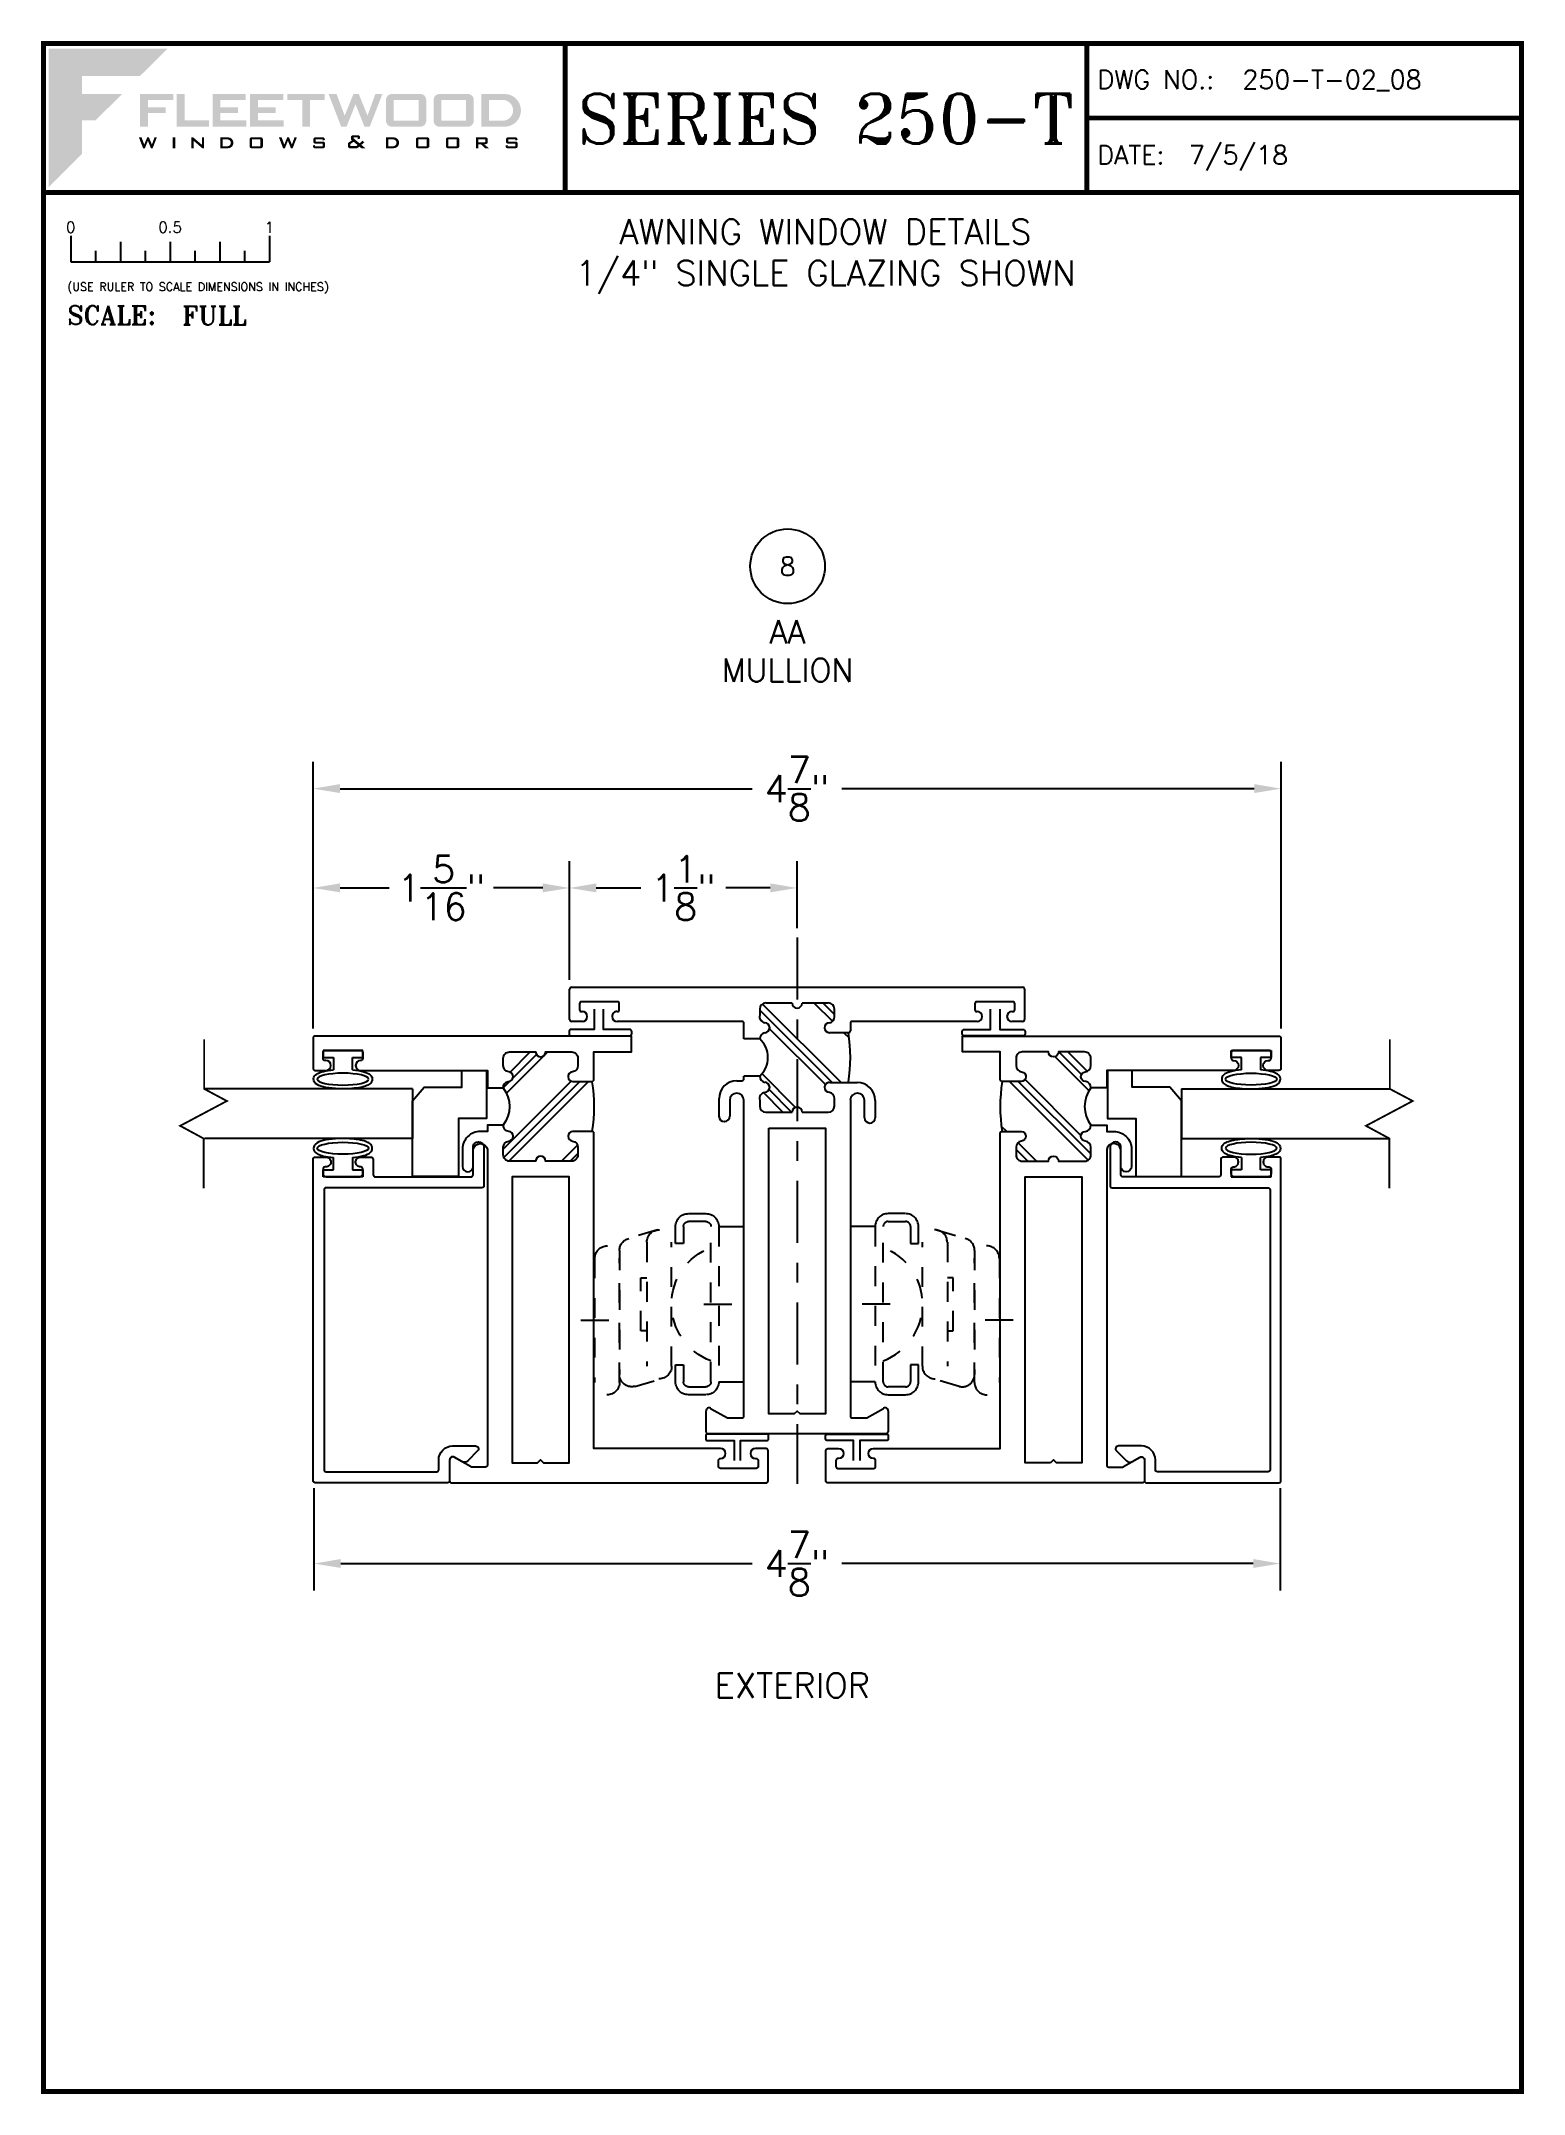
# Paper-space layout 'DETAIL 8' of a CAD drawing. Extents: x 0.3 to 7.8, y 0.1 to 10.4.
# The model-space entities are those that its viewports show. They can reach past a viewport. Long polylines and large blocks are cut down to what shows.
import ezdxf
from ezdxf.enums import TextEntityAlignment as Align

# ---------------------------------------------------------------- set-up
doc = ezdxf.new("R2010")
doc.units = 0
doc.header["$LTSCALE"] = 0.25
doc.header["$MEASUREMENT"] = 0
doc.linetypes.add('CENTER', pattern=[2, 1.25, -0.25, 0.25, -0.25])
doc.linetypes.add('HIDDEN', pattern=[0.375, 0.25, -0.125])
doc.layers.get('0').update_dxf_attribs({"linetype": 'CONTINUOUS'})
doc.layers.get('DEFPOINTS').update_dxf_attribs({"linetype": 'CONTINUOUS'})
for name, color, linetype in [('CL', 40, 'CENTER'), ('DIM', 7, 'CONTINUOUS'), ('FRAME', 1, 'CONTINUOUS'), ('GLASS', 7, 'CONTINUOUS'), ('MISC', 7, 'CONTINUOUS'), ('VENT', 5, 'CONTINUOUS'), ('YK_GLASS_STOP', 5, 'CONTINUOUS')]:
    doc.layers.add(name, color=color, linetype=linetype)
doc.layers.add('VP', color=40, linetype='CONTINUOUS', plot=False)
doc.layers.get('VP').off()
doc.styles.add('ROMANS', font='romans')
doc.styles.add('ROMANT', font='romant')
doc.styles.add('SIMPLEX-094', font='simplex.shx', dxfattribs={"height": 0.094})
doc.styles.get("Standard").update_dxf_attribs({"font": 'simplex.shx'})
doc.dimstyles.new('FULL SCALE', dxfattribs={"dimscale": 0.75, "dimtxt": 0.18, "dimasz": 0.18, "dimexe": 0.18, "dimexo": 0.0625, "dimgap": 0.096, "dimtad": 0, "dimtih": 1, "dimtoh": 1, "dimdec": 4, "dimzin": 0, "dimdsep": 46, "dimlunit": 4, "dimtxsty": 'Standard', "dimcen": 0.09, "dimadec": 0, "dimazin": 0, "dimtfac": 1, "dimtdec": 4, "dimtofl": 0, "dimtmove": 0, "dimatfit": 3, "dimfxl": 0, "dimtolj": 1, "dimtzin": 0, "dimarcsym": 0})

# ---------------------------------------------------------------- blocks, each defined once
blk = doc.blocks.new('Fleetwood_Logo_6-10-15')
h = blk.add_hatch(color=154)
h.dxf.hatch_style = 1
h.paths.add_polyline_path([(0.2526, -0.0017), (0.0019, -0.0017), (0.0019, -0.2942), (0.0725, -0.2236), (0.0725, -0.1535), (0.1007, -0.1535), (0.1567, -0.0976), (0.0725, -0.0976), (0.0725, -0.0596), (0.1946, -0.0596)])
h = blk.add_hatch(color=251)
h.dxf.hatch_style = 1
h.paths.add_polyline_path([(0.2487, -0.1256), (0.2112, -0.1256), (0.2112, -0.1102), (0.2647, -0.1102), (0.2647, -0.0976), (0.1946, -0.0976), (0.1946, -0.1667), (0.2112, -0.1667), (0.2112, -0.1377), (0.2487, -0.1377)])
h = blk.add_hatch(color=251)
h.dxf.hatch_style = 1
h.paths.add_polyline_path([(0.2886, -0.0976), (0.272, -0.0976), (0.272, -0.1667), (0.3401, -0.1667), (0.3401, -0.1535), (0.2886, -0.1535)])
h = blk.add_hatch(color=251)
h.dxf.hatch_style = 1
h.paths.add_polyline_path([(0.4175, -0.0976), (0.3474, -0.0976), (0.3474, -0.1667), (0.4185, -0.1667), (0.4185, -0.1534), (0.364, -0.1534), (0.364, -0.1377), (0.4015, -0.1377), (0.4015, -0.1256), (0.364, -0.1256), (0.364, -0.1102), (0.4175, -0.1102)])
h = blk.add_hatch(color=251)
h.dxf.hatch_style = 1
h.paths.add_polyline_path([(0.4965, -0.0976), (0.4264, -0.0976), (0.4264, -0.1667), (0.4975, -0.1667), (0.4975, -0.1534), (0.443, -0.1534), (0.443, -0.1377), (0.4804, -0.1377), (0.4804, -0.1256), (0.443, -0.1256), (0.443, -0.1102), (0.4965, -0.1102)])
h = blk.add_hatch(color=251)
h.dxf.hatch_style = 1
h.paths.add_polyline_path([(0.5842, -0.0976), (0.5054, -0.0976), (0.5054, -0.1102), (0.5365, -0.1102), (0.5365, -0.1667), (0.5531, -0.1667), (0.5531, -0.1102), (0.5842, -0.1102)])
h = blk.add_hatch(color=251)
h.dxf.hatch_style = 1
h.paths.add_polyline_path([(0.6089, -0.0976), (0.5921, -0.0976), (0.6188, -0.1667), (0.63, -0.1667), (0.6489, -0.1192), (0.6679, -0.1667), (0.6789, -0.1667), (0.7056, -0.0976), (0.6908, -0.0976), (0.6742, -0.1433), (0.6558, -0.0976), (0.6446, -0.0976), (0.6261, -0.1433)])
h = blk.add_hatch(color=251)
h.dxf.hatch_style = 1
h.paths.add_polyline_path([(0.7853, -0.0976), (0.726, -0.0976, 0.414214), (0.7133, -0.1102), (0.7133, -0.154, 0.414214), (0.726, -0.1667), (0.7853, -0.1667, 0.414214), (0.798, -0.154), (0.798, -0.1102, 0.414214)])
h.paths.add_polyline_path([(0.7819, -0.1102), (0.7819, -0.154), (0.7294, -0.154), (0.7294, -0.1102)], flags=16)
h = blk.add_hatch(color=251)
h.dxf.hatch_style = 1
h.paths.add_polyline_path([(0.8856, -0.0976), (0.8262, -0.0976, 0.414214), (0.8136, -0.1102), (0.8136, -0.154, 0.414214), (0.8262, -0.1667), (0.8856, -0.1667, 0.414214), (0.8982, -0.154), (0.8982, -0.1102, 0.414214)])
h.paths.add_polyline_path([(0.8822, -0.1102), (0.8822, -0.154), (0.8296, -0.154), (0.8296, -0.1102)], flags=16)
h = blk.add_hatch(color=251)
h.dxf.hatch_style = 1
h.paths.add_polyline_path([(0.9632, -0.0976), (0.914, -0.0976), (0.914, -0.1667), (0.9632, -0.1667, 1)])
h.paths.add_polyline_path([(0.9301, -0.1102), (0.9593, -0.1102, -1), (0.9593, -0.154), (0.9301, -0.154)], flags=16)
h = blk.add_hatch(color=7)
h.dxf.hatch_style = 1
h.paths.add_polyline_path([(0.2301, -0.1891), (0.2251, -0.1891), (0.2196, -0.2043), (0.2134, -0.1891), (0.2097, -0.1891), (0.2035, -0.2043), (0.1978, -0.1891), (0.1922, -0.1891), (0.2011, -0.2121), (0.2048, -0.2121), (0.2112, -0.1963), (0.2175, -0.2121), (0.2212, -0.2121)])
h = blk.add_hatch(color=7)
h.dxf.hatch_style = 1
h.paths.add_polyline_path([(0.2691, -0.1891), (0.2637, -0.1891), (0.2637, -0.2118), (0.2637, -0.2121), (0.2691, -0.2121)])
h = blk.add_hatch(color=7)
h.dxf.hatch_style = 1
h.paths.add_polyline_path([(0.3077, -0.1964), (0.3259, -0.2121), (0.3298, -0.2121), (0.3298, -0.1891), (0.325, -0.1891), (0.325, -0.2047), (0.3067, -0.1891), (0.3029, -0.1891), (0.3029, -0.2121), (0.3077, -0.2121)])
h = blk.add_hatch(color=7)
h.dxf.hatch_style = 1
h.paths.add_polyline_path([(0.3801, -0.1891), (0.3637, -0.1891), (0.3637, -0.2121), (0.3801, -0.2121, 1)])
h.paths.add_polyline_path([(0.3691, -0.2079), (0.3691, -0.1933), (0.3788, -0.1933, -1), (0.3788, -0.2079)], flags=16)
h = blk.add_hatch(color=7)
h.dxf.hatch_style = 1
h.paths.add_polyline_path([(0.4537, -0.2079), (0.4537, -0.1933, 0.414214), (0.4495, -0.1891), (0.4297, -0.1891, 0.414214), (0.4255, -0.1933), (0.4255, -0.2079, 0.414214), (0.4297, -0.2121), (0.4495, -0.2121, 0.414214)])
h.paths.add_polyline_path([(0.4308, -0.2079), (0.4308, -0.1933), (0.4484, -0.1933), (0.4484, -0.2079)], flags=16)
h = blk.add_hatch(color=7)
h.dxf.hatch_style = 1
h.paths.add_polyline_path([(0.5253, -0.1891), (0.5203, -0.1891), (0.5148, -0.2043), (0.5087, -0.1891), (0.5049, -0.1891), (0.4988, -0.2043), (0.493, -0.1891), (0.4874, -0.1891), (0.4963, -0.2121), (0.5001, -0.2121), (0.5064, -0.1963), (0.5127, -0.2121), (0.5164, -0.2121)])
h = blk.add_hatch(color=7)
h.dxf.hatch_style = 1
h.paths.add_polyline_path([(0.5801, -0.1891), (0.5643, -0.1891, 0.414214), (0.56, -0.1933), (0.56, -0.1981, 0.414214), (0.5643, -0.2024), (0.58, -0.2024), (0.58, -0.2078), (0.5637, -0.2078), (0.5637, -0.2052), (0.5591, -0.2062), (0.5591, -0.2078, 0.414214), (0.5634, -0.2121), (0.5805, -0.2121, 0.414214), (0.5848, -0.2078), (0.5848, -0.2024, 0.414214), (0.5805, -0.1982), (0.5648, -0.1982), (0.5648, -0.193), (0.5798, -0.193), (0.5798, -0.1958), (0.5843, -0.1948), (0.5843, -0.1933, 0.414214)])
h = blk.add_hatch(color=7)
h.dxf.hatch_style = 1
h.paths.add_polyline_path([(0.645, -0.1913, -0.222262), (0.6447, -0.1906), (0.6447, -0.1892), (0.6535, -0.1892), (0.6535, -0.193), (0.6587, -0.1918), (0.6587, -0.189, 0.414214), (0.6544, -0.1847), (0.6437, -0.1847, 0.414214), (0.6394, -0.189), (0.6394, -0.1922, 0.222262), (0.6407, -0.1948), (0.6415, -0.1955), (0.6345, -0.1998, 0.260684), (0.6329, -0.2027), (0.6329, -0.2078, 0.414214), (0.6372, -0.2121), (0.6514, -0.2121, 0.17577), (0.6536, -0.2113), (0.657, -0.2085), (0.6614, -0.2121), (0.6699, -0.2121), (0.6613, -0.2049), (0.6676, -0.1997), (0.6637, -0.1964), (0.6574, -0.2017)])
h.paths.add_polyline_path([(0.6532, -0.2052), (0.6509, -0.2072, -0.17577), (0.6502, -0.2074), (0.6382, -0.2074), (0.6382, -0.2033, -0.260684), (0.6387, -0.2025), (0.6451, -0.1985)], flags=16)
h = blk.add_hatch(color=7)
h.dxf.hatch_style = 1
h.paths.add_polyline_path([(0.7294, -0.1891), (0.713, -0.1891), (0.713, -0.2121), (0.7294, -0.2121, 1)])
h.paths.add_polyline_path([(0.7184, -0.2079), (0.7184, -0.1933), (0.7281, -0.1933, -1), (0.7281, -0.2079)], flags=16)
h = blk.add_hatch(color=7)
h.dxf.hatch_style = 1
h.paths.add_polyline_path([(0.8045, -0.2079), (0.8045, -0.1933, 0.414214), (0.8003, -0.1891), (0.7805, -0.1891, 0.414214), (0.7763, -0.1933), (0.7763, -0.2079, 0.414214), (0.7805, -0.2121), (0.8003, -0.2121, 0.414214)])
h.paths.add_polyline_path([(0.7816, -0.2079), (0.7816, -0.1933), (0.7992, -0.1933), (0.7992, -0.2079)], flags=16)
h = blk.add_hatch(color=7)
h.dxf.hatch_style = 1
h.paths.add_polyline_path([(0.8678, -0.2079), (0.8678, -0.1933, 0.414214), (0.8636, -0.1891), (0.8438, -0.1891, 0.414214), (0.8396, -0.1933), (0.8396, -0.2079, 0.414214), (0.8438, -0.2121), (0.8636, -0.2121, 0.414214)])
h.paths.add_polyline_path([(0.8449, -0.2079), (0.8449, -0.1933), (0.8624, -0.1933), (0.8624, -0.2079)], flags=16)
h = blk.add_hatch(color=7)
h.dxf.hatch_style = 1
h.paths.add_polyline_path([(0.9277, -0.1993), (0.9277, -0.1933, 0.414214), (0.9235, -0.1891), (0.9028, -0.1891), (0.9028, -0.2121), (0.9082, -0.2121), (0.9082, -0.2035), (0.9131, -0.2035), (0.9224, -0.2121), (0.9303, -0.2121), (0.9197, -0.2035), (0.9235, -0.2035, 0.414214)])
h.paths.add_polyline_path([(0.9082, -0.1993), (0.9082, -0.1933), (0.9214, -0.1933, -0.414214), (0.9224, -0.1943), (0.9224, -0.1983, -0.414214), (0.9214, -0.1993)], flags=16)
h = blk.add_hatch(color=7)
h.dxf.hatch_style = 1
h.paths.add_polyline_path([(0.9867, -0.1982), (0.971, -0.1982), (0.971, -0.193), (0.9859, -0.193), (0.9859, -0.1958), (0.9905, -0.1948), (0.9905, -0.1933, 0.414214), (0.9863, -0.1891), (0.9705, -0.1891, 0.414214), (0.9662, -0.1933), (0.9662, -0.1981, 0.414214), (0.9705, -0.2024), (0.9862, -0.2024), (0.9862, -0.2078), (0.9699, -0.2078), (0.9699, -0.2052), (0.9653, -0.2062), (0.9653, -0.2078, 0.414214), (0.9696, -0.2121), (0.9867, -0.2121, 0.414214), (0.991, -0.2078), (0.991, -0.2024, 0.414214)])
blk = doc.blocks.new('A-SIZE_P')
at = {"const_width": 0.025}
blk.add_lwpolyline([(0.313, 0.125), (7.751, 0.125), (7.751, 10.437), (0.313, 10.437)], close=True, dxfattribs=at)
for points in [[(2.938, 10.437), (2.938, 9.687)], [(5.563, 10.437), (5.563, 9.687)], [(5.563, 10.062), (7.751, 10.062)], [(0.313, 9.687), (7.751, 9.687)]]:
    blk.add_lwpolyline(points, dxfattribs=at)
at = {"xscale": 2.387023416083395, "yscale": 2.387023416083395, "zscale": 2.387023416083395}
blk.add_blockref('Fleetwood_Logo_6-10-15', (0.334, 10.416), dxfattribs=at)
for s, style, p in [('DWG NO.:', 'SIMPLEX-094', (5.617, 10.209)), ('DATE:', 'SIMPLEX-094', (5.616, 9.829)), ('SCALE:', 'ROMANT', (0.433, 9.022))]:
    blk.add_text(s, height=0.094, dxfattribs=dict(style=style)).set_placement(p)
for tag, p, style in [('DWG_NO', (6.346, 10.209), 'SIMPLEX-094'), ('DATE', (6.077, 9.829), 'SIMPLEX-094'), ('SCALE', (1.011, 9.02), 'ROMANT')]:
    blk.add_attdef(tag, p, '', height=0.094, dxfattribs=dict(style=style))
for tag, height, style, width, p, p2 in [('DWG_NO_F', 0.094, 'SIMPLEX-094', 1.745692, (6.347, 10.209), (7.683, 10.209)), ('PRODUCT', 0.25, 'ROMANT', 1.390728, (3.001, 9.934), (5.5, 9.934))]:
    blk.add_attdef(tag, text='', height=height, dxfattribs=dict(style=style, width=width)).set_placement(p, p2, align=Align.FIT)
blk = doc.blocks.new('Full')
for p, q in [((0.137, -0.219), (0.137, -0.35)), ((0.262, -0.294), (0.262, -0.35)), ((0.387, -0.249), (0.387, -0.35)), ((0.512, -0.294), (0.512, -0.35)), ((0.637, -0.249), (0.637, -0.35)), ((0.762, -0.294), (0.762, -0.35)), ((0.887, -0.249), (0.887, -0.35)), ((1.012, -0.294), (1.012, -0.35)), ((1.137, -0.219), (1.137, -0.35)), ((0.137, -0.35), (1.137, -0.35))]:
    blk.add_line(p, q)
for s, p in [('0', (0.137, -0.219)), ('0.5', (0.637, -0.219)), ('1', (1.137, -0.219))]:
    blk.add_text(s, height=0.055).set_placement(p, align=Align.BOTTOM_CENTER)
at = {"style": 'ROMANS'}
blk.add_text('(USE RULER TO SCALE DIMENSIONS IN INCHES)', height=0.04115, dxfattribs=at).set_placement((0.12, -0.495))
blk = doc.blocks.new('sectball')
blk.add_circle((0, 0), 0.125)
blk.add_attdef('NO', text='', height=0.062).set_placement((0, 0), align=Align.MIDDLE_CENTER)
for tag, p in [('LINE1', (0, -0.2588)), ('LINE2', (0, -0.3864)), ('LINE3', (0, -0.5214))]:
    blk.add_attdef(tag, text='', height=0.078).set_placement(p, align=Align.CENTER)
blk = doc.blocks.new('*D148')
at = {"layer": 'DEFPOINTS', "color": 0}
for p in [(1.674, 3.21), (6.536, 3.21), (6.536, 2.783)]:
    blk.add_point(p, dxfattribs=at)
at = {"layer": 'DIM', "color": 0, "lineweight": -2}
for p, q in [((1.674, 3.163), (1.674, 2.648)), ((6.536, 3.163), (6.536, 2.648)), ((1.809, 2.783), (3.879, 2.783)), ((6.401, 2.783), (4.331, 2.783))]:
    blk.add_line(p, q, dxfattribs=at)
at = {"layer": 'DIM', "color": 0}
for points in [[(1.809, 2.806), (1.809, 2.761), (1.674, 2.783)], [(6.401, 2.806), (6.401, 2.761), (6.536, 2.783)]]:
    blk.add_solid(points, dxfattribs=at)
at = {"layer": 'DIM', "color": 0, "insert": (4.105, 2.783), "char_height": 0.135, "attachment_point": 5}
blk.add_mtext('\\A1;4{\\H1.000000x;\\S7/8;}"', dxfattribs=at)
blk = doc.blocks.new('*D145')
at = {"layer": 'DEFPOINTS', "color": 0}
for p in [(6.541, 6.685), (1.67, 5.43), (6.541, 5.43)]:
    blk.add_point(p, dxfattribs=at)
at = {"layer": 'GLASS', "color": 0, "lineweight": -2}
for p, q in [((1.67, 5.477), (1.67, 6.82)), ((6.541, 5.477), (6.541, 6.82)), ((1.805, 6.685), (3.879, 6.685)), ((6.406, 6.685), (4.331, 6.685))]:
    blk.add_line(p, q, dxfattribs=at)
at = {"layer": 'GLASS', "color": 0}
for points in [[(1.805, 6.708), (1.805, 6.663), (1.67, 6.685)], [(6.406, 6.708), (6.406, 6.663), (6.541, 6.685)]]:
    blk.add_solid(points, dxfattribs=at)
at = {"layer": 'GLASS', "color": 0, "insert": (4.105, 6.685), "char_height": 0.135, "attachment_point": 5}
blk.add_mtext('\\A1;4{\\H1.000000x;\\S7/8;}"', dxfattribs=at)
blk = doc.blocks.new('*D146')
at = {"layer": 'DEFPOINTS', "color": 0}
for p in [(2.96, 6.185), (2.96, 5.675), (1.67, 5.43)]:
    blk.add_point(p, dxfattribs=at)
at = {"layer": 'GLASS', "color": 0, "lineweight": -2}
for p, q in [((1.67, 5.477), (1.67, 6.32)), ((2.96, 5.722), (2.96, 6.32)), ((1.805, 6.185), (2.053, 6.185)), ((2.825, 6.185), (2.577, 6.185))]:
    blk.add_line(p, q, dxfattribs=at)
at = {"layer": 'GLASS', "color": 0}
for points in [[(1.805, 6.208), (1.805, 6.163), (1.67, 6.185)], [(2.825, 6.208), (2.825, 6.163), (2.96, 6.185)]]:
    blk.add_solid(points, dxfattribs=at)
at = {"layer": 'GLASS', "color": 0, "insert": (2.315, 6.185), "char_height": 0.135, "attachment_point": 5}
blk.add_mtext('\\A1;1{\\H1.000000x;\\S5/16;}"', dxfattribs=at)
blk = doc.blocks.new('*D147')
at = {"layer": 'DEFPOINTS', "color": 0}
for p in [(4.105, 6.185), (4.105, 5.935), (2.96, 5.675)]:
    blk.add_point(p, dxfattribs=at)
at = {"layer": 'GLASS', "color": 0, "lineweight": -2}
for p, q in [((2.96, 5.722), (2.96, 6.32)), ((4.105, 5.982), (4.105, 6.32)), ((3.095, 6.185), (3.319, 6.185)), ((3.97, 6.185), (3.746, 6.185))]:
    blk.add_line(p, q, dxfattribs=at)
at = {"layer": 'GLASS', "color": 0}
for points in [[(3.095, 6.208), (3.095, 6.163), (2.96, 6.185)], [(3.97, 6.208), (3.97, 6.163), (4.105, 6.185)]]:
    blk.add_solid(points, dxfattribs=at)
at = {"layer": 'GLASS', "color": 0, "insert": (3.533, 6.185), "char_height": 0.135, "attachment_point": 5}
blk.add_mtext('\\A1;1{\\H1.000000x;\\S1/8;}"', dxfattribs=at)
blk = doc.blocks.new('05P01-T-BAR')
h = blk.add_hatch()
h.set_pattern_fill('PLAST', angle=225, style=0)
h.paths.add_polyline_path([(0.006, 1.12, -0.414214), (-0.018, 1.145, -0.414214), (0.006, 1.17), (0.006, 1.302, 0.414214), (-0.024, 1.333), (-0.054, 1.333, 0.448856), (-0.093, 1.308, -1), (-0.143, 1.308, 0.363634), (-0.174, 1.333, -0.437775), (-0.362, 1.333, 0.363634), (-0.394, 1.308, -1), (-0.443, 1.308, 0.448856), (-0.483, 1.333), (-0.513, 1.333, 0.414214), (-0.543, 1.302), (-0.543, 1.17, -0.414214), (-0.518, 1.145, -0.414214), (-0.543, 1.12), (-0.543, 0.988, 0.414214), (-0.513, 0.957), (-0.483, 0.957), (-0.473, 0.957, 0.352985), (-0.443, 0.982, -1), (-0.394, 0.982), (-0.394, 0.887, 0.081165), (-0.143, 0.887), (-0.143, 0.982, -1), (-0.093, 0.982, 0.352985), (-0.064, 0.957), (-0.054, 0.957), (-0.024, 0.957, 0.414214), (0.006, 0.988)])
for p, q in [((-0.087, 2.226), (-0.087, 2.28)), ((-0.076, 2.29), (0.076, 2.29)), ((0.086, 2.28), (0.086, 0.01)), ((-0.061, 2.201), (-0.062, 2.201)), ((-0.037, 2.23), (-0.037, 2.226)), ((0.003, 2.24), (-0.027, 2.24)), ((0.013, 2.05), (0.013, 2.23)), ((-0.062, 2.076), (-0.061, 2.076)), ((-0.087, 1.423), (-0.087, 2.051)), ((-0.037, 2.051), (-0.037, 2.05)), ((-0.027, 2.04), (0.003, 2.04)), ((-2.163, 0.697), (-2.163, 1.593)), ((-2.153, 1.603), (-2.047, 1.603)), ((-2.035, 1.581), (-2.083, 1.496)), ((-2.083, 1.496), (-2.083, 1.423)), ((-0.59, 1.511), (-0.59, 1.512)), ((-0.564, 1.538), (-0.475, 1.538)), ((-0.483, 1.484), (-0.563, 1.484)), ((-0.447, 1.449), (-0.447, 1.449)), ((-0.385, 1.448), (-0.385, 1.423)), ((-2.073, 1.413), (-0.483, 1.413)), ((-0.375, 1.413), (-0.362, 1.413)), ((-0.362, 1.333), (-0.362, 1.413)), ((-0.174, 1.333), (-0.174, 1.413)), ((-0.174, 1.413), (-0.096, 1.413)), ((-0.543, 1.302), (-0.543, 1.17)), ((-0.483, 1.333), (-0.513, 1.333)), ((-0.024, 1.333), (-0.054, 1.333)), ((0.006, 1.17), (0.006, 1.302)), ((-0.543, 1.12), (-0.543, 0.988)), ((0.006, 0.988), (0.006, 1.12)), ((-0.513, 0.957), (-0.483, 0.957)), ((-0.483, 0.957), (-0.474, 0.957)), ((-0.394, 0.982), (-0.394, 0.842)), ((-0.143, 0.887), (-0.143, 0.982)), ((-0.062, 0.957), (-0.054, 0.957)), ((-0.054, 0.957), (-0.024, 0.957)), ((-2.083, 0.867), (-2.083, 0.794)), ((-0.483, 0.877), (-2.073, 0.877)), ((-0.447, 0.841), (-0.447, 0.842)), ((-0.096, 0.877), (-0.133, 0.877)), ((-0.087, 0.239), (-0.087, 0.867)), ((-2.083, 0.794), (-2.035, 0.71)), ((-0.598, 0.779), (-0.598, 0.779)), ((-0.484, 0.752), (-0.572, 0.752)), ((-0.571, 0.806), (-0.483, 0.806)), ((-2.047, 0.687), (-2.153, 0.687)), ((-0.061, 0.214), (-0.062, 0.214)), ((-0.037, 0.24), (-0.037, 0.239)), ((0.003, 0.25), (-0.027, 0.25)), ((0.013, 0.06), (0.013, 0.24)), ((-0.087, 0.01), (-0.087, 0.064)), ((0.076, 0), (-0.076, 0)), ((-0.062, 0.089), (-0.061, 0.089)), ((-0.037, 0.064), (-0.037, 0.06)), ((-0.027, 0.05), (0.003, 0.05))]:
    blk.add_line(p, q)
blk.add_lwpolyline([(-0.623, 1.288), (-0.623, 1.002), (-2.063, 1.002), (-2.063, 1.13), (-2.048, 1.145), (-2.063, 1.16), (-2.063, 1.288)], close=True)
for centre, radius, start, end in [((-0.076, 2.28), 0.01, 90, 180), ((0.076, 2.28), 0.01, 0, 90), ((-0.062, 2.226), 0.0249, 180, 270), ((-0.061, 2.226), 0.0249, 270, 360), ((-0.027, 2.23), 0.01, 90, 180), ((0.003, 2.23), 0.01, 0, 90), ((-0.062, 2.051), 0.0249, 90, 180), ((-0.061, 2.051), 0.0249, 360, 90), ((-0.027, 2.05), 0.01, 180, 270), ((0.003, 2.05), 0.01, 270, 0), ((-2.153, 1.593), 0.01, 90, 180), ((-2.047, 1.588), 0.015, 330, 90), ((-0.564, 1.512), 0.0265, 90, 180), ((-0.563, 1.511), 0.027, 180, 270), ((-0.483, 1.449), 0.0355, 270, 0), ((-0.483, 1.449), 0.035, 0, 90), ((-0.475, 1.448), 0.09, 0, 90), ((-2.073, 1.423), 0.01, 180, 270), ((-0.375, 1.423), 0.01, 180, 270), ((-0.096, 1.423), 0.01, 270, 0), ((-0.513, 1.302), 0.031, 90, 180), ((-0.474, 1.303), 0.031, 8.9927, 105.6855), ((-0.418, 1.308), 0.025, 180, 0), ((-0.363, 1.302), 0.031, 88.9185, 168.8505), ((-0.174, 1.302), 0.031, 11.1495, 91.0815), ((-0.118, 1.308), 0.025, 180, 0), ((-0.063, 1.303), 0.031, 74.3145, 171.0073), ((-0.024, 1.302), 0.031, 0, 90), ((-0.543, 1.145), 0.025, 0, 90), ((-0.543, 1.145), 0.025, 270, 360), ((0.006, 1.145), 0.025, 90, 180), ((0.006, 1.145), 0.025, 180, 270), ((-0.513, 0.988), 0.031, 180, 270), ((-0.474, 0.988), 0.031, 268.9185, 348.8505), ((-0.418, 0.982), 0.025, 0, 180), ((-0.118, 0.982), 0.025, 0, 180), ((-0.063, 0.988), 0.031, 191.1495, 271.0815), ((-0.024, 0.988), 0.031, 270, 0), ((-2.073, 0.867), 0.01, 90, 180), ((-0.483, 0.842), 0.0355, 0, 90), ((-0.484, 0.842), 0.09, 270, 360), ((-0.483, 0.841), 0.035, 270, 0), ((-0.133, 0.887), 0.01, 180, 270), ((-0.096, 0.867), 0.01, 0, 90), ((-0.571, 0.779), 0.027, 90, 180), ((-0.572, 0.779), 0.0265, 180, 270), ((-2.153, 0.697), 0.01, 180, 270), ((-2.047, 0.702), 0.015, 270, 30), ((-0.062, 0.239), 0.0249, 180, 270), ((-0.061, 0.239), 0.0249, 270, 0), ((-0.027, 0.24), 0.01, 90, 180), ((0.003, 0.24), 0.01, 0, 90), ((-0.062, 0.064), 0.0249, 90, 180), ((-0.076, 0.01), 0.01, 180, 270), ((-0.061, 0.064), 0.0249, 0, 90), ((-0.027, 0.06), 0.01, 180, 270), ((0.003, 0.06), 0.01, 270, 360), ((0.076, 0.01), 0.01, 270, 0)]:
    blk.add_arc(centre, radius, start, end)
at = {"color": 7}
for centre, radius, start, end in [((-0.268, 1.42), 0.128, 222.7148, 317.2852), ((-0.268, 1.652), 0.775, 260.7195, 279.2805)]:
    blk.add_arc(centre, radius, start, end, dxfattribs=at)
blk = doc.blocks.new('05P11-Z-BAR')
h = blk.add_hatch()
h.set_pattern_fill('PLAST', angle=45, style=0)
h.set_pattern_definition([(45, (-0.3846, -1e-07), (-0.176777, 0.176777), []), (45, (-0.4067, 0.0221), (-0.176777, 0.176777), []), (45, (-0.4288, 0.0442), (-0.176777, 0.176777), [])])
h.paths.add_polyline_path([(0.006, 1.12, -0.414214), (-0.018, 1.145, -0.414214), (0.006, 1.17), (0.006, 1.302, 0.414214), (-0.025, 1.333), (-0.063, 1.333, 0.38311), (-0.094, 1.305, -0.947716), (-0.143, 1.308), (-0.143, 1.403, 0.087329), (-0.394, 1.403), (-0.394, 1.308, -1), (-0.443, 1.308, 0.352985), (-0.473, 1.333), (-0.512, 1.333, 0.414214), (-0.544, 1.302), (-0.544, 1.17, -0.414214), (-0.518, 1.145, -0.414214), (-0.544, 1.12), (-0.544, 0.988, 0.414214), (-0.512, 0.957), (-0.474, 0.957, 0.38311), (-0.443, 0.985, -0.898027), (-0.394, 0.985, 0.38311), (-0.363, 0.957, -0.325577), (-0.174, 0.957, 0.363634), (-0.143, 0.982, -0.947716), (-0.094, 0.985, 0.38311), (-0.063, 0.957), (-0.025, 0.957, 0.414214), (0.006, 0.988)])
blk.add_line((-0.087, 0.877), (-0.087, 0.877))
for points in [[(-2.164, 2.28, -0.414214), (-2.154, 2.29), (-2.001, 2.29, -0.414214), (-1.991, 2.28), (-1.991, 2.226, -1), (-2.041, 2.226), (-2.041, 2.23, 0.414214), (-2.051, 2.24), (-2.081, 2.24, 0.414214), (-2.091, 2.23), (-2.091, 2.05, 0.414214), (-2.081, 2.04), (-2.051, 2.04, 0.414214), (-2.041, 2.05), (-2.041, 2.051, -1), (-1.991, 2.051), (-1.991, 1.413), (-0.403, 1.413, -0.414214), (-0.394, 1.403), (-0.394, 1.306, -0.888834), (-0.443, 1.306, 0.377258), (-0.474, 1.333), (-0.512, 1.333, 0.414214), (-0.544, 1.302), (-0.544, 1.17, -1), (-0.544, 1.12), (-0.544, 0.988, 0.414214), (-0.512, 0.957), (-0.474, 0.957, 0.383109), (-0.443, 0.985, -0.898027), (-0.394, 0.985, 0.38311), (-0.363, 0.957), (-0.363, 0.877), (-0.394, 0.877), (-0.394, 0.842, -0.414214), (-0.483, 0.752), (-0.571, 0.752, -1), (-0.571, 0.806), (-0.486, 0.806, 0.859155), (-0.486, 0.877), (-2.074, 0.877, 0.414214), (-2.084, 0.867), (-2.084, 0.797, 0.131652), (-2.082, 0.792), (-2.035, 0.709, -0.577353), (-2.048, 0.687), (-2.154, 0.687, -0.414214), (-2.164, 0.697), (-2.164, 2.28)], [(-0.025, 0.957, 0.414214), (0.006, 0.988), (0.006, 1.12, -1), (0.006, 1.17), (0.006, 1.302, 0.414214), (-0.025, 1.333), (-0.063, 1.333, 0.38311), (-0.094, 1.305, -0.947716), (-0.143, 1.308), (-0.143, 1.403, -0.414214), (-0.133, 1.413), (0.006, 1.413), (0.006, 1.603), (0.086, 1.603), (0.086, 0.01, -0.414214), (0.077, 0), (-0.077, 0, -0.414214), (-0.087, 0.01), (-0.087, 0.064, -1), (-0.037, 0.064), (-0.037, 0.06, 0.414214), (-0.027, 0.05), (0.003, 0.05, 0.414214), (0.014, 0.06), (0.014, 0.24, 0.414214), (0.003, 0.25), (-0.027, 0.25, 0.414214), (-0.037, 0.24), (-0.037, 0.239, -1), (-0.087, 0.239), (-0.087, 0.877), (-0.174, 0.877), (-0.174, 0.957, 0.363634), (-0.143, 0.982, -0.947716), (-0.094, 0.985, 0.38311), (-0.063, 0.957), (-0.025, 0.957)]]:
    blk.add_lwpolyline(points, format="xyb")
blk.add_lwpolyline([(-2.063, 1.16), (-2.063, 1.288), (-0.623, 1.288), (-0.623, 1.002), (-2.063, 1.002), (-2.063, 1.129), (-2.048, 1.145)], close=True)
at = {"color": 7}
for centre, radius, start, end in [((-0.269, 0.638), 0.775, 80.7195, 99.2805), ((-0.269, 0.828), 0.16, 53.9319, 126.0681)]:
    blk.add_arc(centre, radius, start, end, dxfattribs=at)
blk = doc.blocks.new('05P05-.25in_GLASS_STOP')
for p, q in [((-0.588, 0.25), (-0.623, 0.25)), ((-0.623, 0.25), (-0.623, 0.05)), ((-0.588, 0.198), (-0.588, 0.25)), ((-0.022, 0.198), (-0.022, 0.25)), ((-0.022, 0.25), (0.013, 0.25)), ((0.013, 0.25), (0.013, 0.05)), ((-0.526, 0.198), (-0.588, 0.198)), ((-0.084, 0.198), (-0.022, 0.198)), ((-0.623, 0.05), (-0.588, 0.05)), ((-0.588, 0.05), (-0.588, 0.103)), ((-0.588, 0.103), (-0.526, 0.103)), ((-0.022, 0.103), (-0.084, 0.103)), ((-0.022, 0.05), (-0.022, 0.103)), ((0.013, 0.05), (-0.022, 0.05))]:
    blk.add_line(p, q)
blk.add_lwpolyline([(-2.048, 0.632, 0.414214), (-1.978, 0.702), (-1.978, 0.817, 0.668179), (-2.003, 0.828), (-2.053, 0.778, 0.339454), (-2.057, 0.748), (-2.035, 0.71, -0.57735), (-2.048, 0.687), (-2.153, 0.687, 0.414214), (-2.163, 0.677), (-2.163, 0.01, 0.414214), (-2.153, 0), (-0.533, 0, 0.414214), (-0.523, 0.01), (-0.523, 0.064, 0.414214), (-0.548, 0.089), (-0.549, 0.089, 0.414214), (-0.573, 0.064), (-0.573, 0.06, -0.414214), (-0.583, 0.05), (-0.608, 0.05, -0.414214), (-0.623, 0.065), (-0.623, 0.235, -0.414214), (-0.608, 0.25), (-0.583, 0.25, -0.414214), (-0.573, 0.24), (-0.573, 0.239, 0.414214), (-0.549, 0.214), (-0.548, 0.214, 0.414214), (-0.523, 0.239), (-0.523, 0.288, 0.414214), (-0.538, 0.303), (-0.613, 0.303, -0.414214), (-0.623, 0.313), (-0.623, 0.795, -0.414214), (-0.613, 0.805), (-0.474, 0.805, 0.414214), (-0.447, 0.832), (-0.447, 0.833, 0.414214), (-0.474, 0.86), (-0.668, 0.86, 0.414214), (-0.678, 0.85), (-0.678, 0.065, -0.414214), (-0.688, 0.055), (-2.098, 0.055, -0.414214), (-2.108, 0.065), (-2.108, 0.622, -0.414214), (-2.098, 0.632)], format="xyb", close=True)
at = {"extrusion": (0, 0, -1)}
blk.add_ellipse((-0.479, 0.15), major_axis=(0, 0.129), ratio=0.232303, dxfattribs=at)
blk.add_ellipse((-0.131, 0.15), major_axis=(0, 0.129), ratio=0.232303)
for points in [[(-0.526, 0.198), (-0.524, 0.219), (-0.521, 0.239), (-0.512, 0.269), (-0.508, 0.28), (-0.495, 0.294), (-0.487, 0.298), (-0.479, 0.298), (-0.468, 0.298), (-0.46, 0.292), (-0.451, 0.279), (-0.447, 0.272), (-0.437, 0.244), (-0.433, 0.215), (-0.428, 0.136), (-0.432, 0.085), (-0.444, 0.034), (-0.448, 0.022), (-0.464, 0.005), (-0.478, 0), (-0.499, 0.008), (-0.504, 0.016), (-0.512, 0.032), (-0.515, 0.041), (-0.522, 0.067), (-0.524, 0.084), (-0.526, 0.103)], [(-0.084, 0.198), (-0.086, 0.219), (-0.089, 0.239), (-0.098, 0.269), (-0.102, 0.28), (-0.115, 0.294), (-0.123, 0.298), (-0.131, 0.298), (-0.142, 0.298), (-0.15, 0.292), (-0.159, 0.279), (-0.163, 0.272), (-0.173, 0.244), (-0.177, 0.215), (-0.182, 0.136), (-0.178, 0.085), (-0.166, 0.034), (-0.162, 0.022), (-0.146, 0.005), (-0.132, 0), (-0.111, 0.008), (-0.106, 0.016), (-0.098, 0.032), (-0.095, 0.041), (-0.088, 0.067), (-0.086, 0.084), (-0.084, 0.103)]]:
    blk.add_open_spline(points, degree=3, knots=[5.075676, 5.075676, 5.075676, 5.075676, 5.596595, 5.596595, 6.055763, 6.055763, 6.283185, 6.283185, 6.283185, 6.572914, 6.572914, 6.862642, 6.862642, 7.608886, 7.608886, 8.676451, 8.676451, 9.18434, 9.18434, 9.518242, 9.518242, 9.852144, 9.852144, 10.186046, 10.186046, 10.631436, 10.631436, 10.631436, 10.631436])
blk = doc.blocks.new('4-BAR_HINGE')
for p, q in [((0.248, -1.119), (0.123, -1.119)), ((0.248, -1.901), (0.123, -1.901))]:
    blk.add_line(p, q)
at = {"linetype": 'HIDDEN', "ltscale": 0.75}
for p, q in [((0.248, -1.119), (0.248, -1.901)), ((0.288, -1.901), (0.288, -1.119)), ((0.401, -1.054), (0.313, -1.054)), ((0.313, -1.094), (0.401, -1.094)), ((0.426, -1.119), (0.426, -1.204)), ((0.466, -1.204), (0.466, -1.119)), ((0.556, -1.136), (0.701, -1.178)), ((0.426, -1.204), (0.466, -1.204)), ((0.486, -1.823), (0.486, -1.198)), ((0.611, -1.198), (0.611, -1.823)), ((0.748, -1.239), (0.748, -1.864)), ((0.748, -1.904), (0.748, -1.279)), ((0.873, -1.279), (0.873, -1.904)), ((0.641, -1.377), (0.611, -1.377)), ((0.641, -1.644), (0.641, -1.377)), ((0.611, -1.644), (0.641, -1.644)), ((0.466, -1.816), (0.426, -1.816)), ((0.426, -1.816), (0.426, -1.901)), ((0.466, -1.901), (0.466, -1.816)), ((0.401, -1.926), (0.313, -1.926)), ((0.67, -1.924), (0.526, -1.881)), ((0.313, -1.966), (0.401, -1.966))]:
    blk.add_line(p, q, dxfattribs=at)
at = {"linetype": 'Continuous'}
for p, q in [((0.324, -1.51), (0.183, -1.51)), ((0.943, -1.591), (0.802, -1.591))]:
    blk.add_line(p, q, dxfattribs=at)
at = {"linetype": 'HIDDEN', "ltscale": 0.75}
for centre, radius, start, end in [((0.313, -1.119), 0.065, 90, 180), ((0.313, -1.119), 0.025, 90, 180), ((0.401, -1.119), 0.065, 360, 90), ((0.401, -1.119), 0.025, 0, 90), ((0.548, -1.198), 0.0625, 0, 180), ((0.181, -1.51), 0.305, 290.4553, 69.5447), ((0.686, -1.239), 0.062, 0, 75.7192), ((0.81, -1.279), 0.0625, 0, 180), ((0.548, -1.823), 0.0625, 180, 0), ((0.313, -1.901), 0.065, 180, 270), ((0.313, -1.901), 0.025, 180, 270), ((0.401, -1.901), 0.065, 270, 0), ((0.401, -1.901), 0.025, 270, 0), ((0.686, -1.864), 0.062, 255.5579, 0), ((0.81, -1.904), 0.0625, 180, 0)]:
    blk.add_arc(centre, radius, start, end, dxfattribs=at)

msp = doc.modelspace()

# ---------------------------------------------------------------- linework, layer by layer
at = {"layer": 'CL'}
msp.add_line((17.845, 11.744), (17.845, 8.994), dxfattribs=at)
at = {"layer": 'GLASS', "color": 7, "linetype": 'Continuous'}
for p, q in [((15.909, 10.982), (14.861, 10.982)), ((19.78, 10.982), (20.828, 10.982)), ((15.909, 10.732), (14.864, 10.732)), ((19.78, 10.732), (20.826, 10.732))]:
    msp.add_line(p, q, dxfattribs=at)
at = {"layer": 'GLASS'}
for p, q in [((15.909, 10.982), (15.909, 10.732)), ((19.78, 10.982), (19.78, 10.732))]:
    msp.add_line(p, q, dxfattribs=at)
at = {"layer": 'MISC', "linetype": 'Continuous'}
for points in [[(16.823, 11.383), (16.823, 11.281), (16.707, 11.281, 0.414214), (16.697, 11.271), (16.697, 11.259, 0.414214), (16.707, 11.249), (17.003, 11.249, 0.414214), (17.013, 11.259)], [(17.013, 11.259), (17.013, 11.271, 0.414214), (17.003, 11.281), (16.87, 11.281), (16.87, 11.383)], [(18.676, 11.259), (18.676, 11.271, -0.414214), (18.686, 11.281), (18.819, 11.281), (18.819, 11.383)], [(18.866, 11.383), (18.866, 11.281), (18.982, 11.281, -0.414214), (18.992, 11.271), (18.992, 11.259, -0.414214), (18.982, 11.249), (18.686, 11.249, -0.414214), (18.676, 11.259)], [(17.56, 9.11), (17.56, 9.211), (17.691, 9.211, 0.414214), (17.701, 9.221), (17.701, 9.234, 0.414214), (17.691, 9.244), (17.395, 9.244, 0.414214), (17.385, 9.234)], [(17.385, 9.234), (17.385, 9.221, 0.414214), (17.395, 9.211), (17.528, 9.211), (17.528, 9.11)], [(18.129, 9.11), (18.129, 9.211), (17.998, 9.211, -0.414214), (17.988, 9.221), (17.988, 9.234, -0.414214), (17.998, 9.244), (18.294, 9.244, -0.414214), (18.304, 9.234)], [(18.304, 9.234), (18.304, 9.221, -0.414214), (18.294, 9.211), (18.161, 9.211), (18.161, 9.11)]]:
    msp.add_lwpolyline(points, format="xyb", dxfattribs=at)
at = {"layer": 'MISC', "const_width": 0.0094}
for points in [[(14.858, 10.482), (14.858, 10.732), (14.74, 10.796), (14.975, 10.921), (14.861, 10.982), (14.861, 11.232)], [(20.826, 10.482), (20.826, 10.732), (20.708, 10.796), (20.943, 10.921), (20.828, 10.982), (20.828, 11.232)]]:
    msp.add_lwpolyline(points, dxfattribs=at)
at = {"layer": 'MISC', "linetype": 'Continuous'}
for points in [[(16.282, 11.076), (16.282, 10.833), (16.14, 10.833), (16.14, 10.54), (15.909, 10.54), (15.909, 10.922)], [(15.909, 10.922), (15.968, 10.99), (16.157, 10.99), (16.157, 11.076)], [(19.407, 11.076), (19.407, 10.833), (19.549, 10.833), (19.549, 10.54), (19.78, 10.54), (19.78, 10.922)], [(19.78, 10.922), (19.721, 10.99), (19.532, 10.99), (19.532, 11.076)]]:
    msp.add_lwpolyline(points, dxfattribs=at)

# ---------------------------------------------------------------- block references
at = {"layer": 'FRAME', "rotation": 90}
msp.add_blockref('05P01-T-BAR', (18.99, 11.408), dxfattribs=at)
at = {"layer": 'GLASS', "xscale": -1}
msp.add_blockref('4-BAR_HINGE', (17.699, 11.408), dxfattribs=at)
at = {"layer": 'GLASS'}
msp.add_blockref('4-BAR_HINGE', (17.99, 11.408), dxfattribs=at)
at = {"layer": 'VENT', "xscale": -1, "rotation": 270}
msp.add_blockref('05P11-Z-BAR', (15.409, 11.162), dxfattribs=at)
at = {"layer": 'VENT', "rotation": 90}
msp.add_blockref('05P11-Z-BAR', (20.28, 11.162), dxfattribs=at)
at = {"layer": 'YK_GLASS_STOP', "xscale": -1, "rotation": 270}
msp.add_blockref('05P05-.25in_GLASS_STOP', (15.409, 11.162), dxfattribs=at)
at = {"layer": 'YK_GLASS_STOP', "rotation": 90}
msp.add_blockref('05P05-.25in_GLASS_STOP', (20.28, 11.162), dxfattribs=at)

psp = doc.layouts.new('DETAIL 8')

# ---------------------------------------------------------------- block references
at = {"layer": 'DIM', "xscale": 1.504, "yscale": 1.504, "zscale": 1.504}
psp.add_blockref('sectball', (4.05779, 7.80462), dxfattribs=at).add_auto_attribs({'NO': '8', 'LINE1': 'AA', 'LINE2': 'MULLION'})
at = {"layer": 'GLASS'}
ref = psp.add_blockref('A-SIZE_P', (0, 0), dxfattribs=at)
ref.add_attrib('DATE', '7/5/18', (6.07741, 9.82884), dxfattribs={"layer": '0', "height": 0.094, "style": 'SIMPLEX-094'})
ref.add_attrib('SCALE', 'FULL', (1.01101, 9.02035), dxfattribs={"layer": '0', "height": 0.094, "style": 'ROMANT'})
ref.add_attrib('PRODUCT', 'SERIES 250-T', dxfattribs={"layer": '0', "height": 0.25, "style": 'ROMANT', "width": 0.875}).set_placement((3.0005, 9.93352), (5.5005, 9.93352), align=Align.FIT)
ref.add_attrib('DWG_NO', '250-T-02_08', (6.34634, 10.20879), dxfattribs={"layer": '0', "height": 0.094, "style": 'SIMPLEX-094'})
psp.add_blockref('Full', (0.313, 9.687), dxfattribs=at)

# ---------------------------------------------------------------- texts
at = {"layer": 'DIM', "char_height": 0.125, "attachment_point": 5}
for s, insert, width in [('AWNING WINDOW DETAILS\\P1/4" SINGLE GLAZING SHOWN', (4.24837, 9.36485), 5.1999647), ('EXTERIOR', (4.08185, 2.16949), 3.1065047)]:
    psp.add_mtext(s, dxfattribs=dict(at, insert=insert, width=width))

# ---------------------------------------------------------------- dimensions: what is measured, and where the dimension line sits
at = {"layer": 'DIM'}
dim = psp.add_linear_dim(base=(6.53613, 2.78339), p1=(1.67413, 3.20997), p2=(6.53613, 3.20997), dimstyle='FULL SCALE', dxfattribs=at)
dim.commit()
dim.dimension.update_dxf_attribs({"geometry": '*D148', "text_midpoint": (4.10513, 2.78339)})
at = {"layer": 'GLASS'}
for base, p2, picture, middle in [((6.54063, 6.68547), (6.54063, 5.42997), '*D145', (4.10513, 6.68547)), ((2.96013, 6.18547), (2.96013, 5.67547), '*D146', (2.31488, 6.18547))]:
    dim = psp.add_linear_dim(base=base, p1=(1.66963, 5.42997), p2=p2, dimstyle='FULL SCALE', dxfattribs=at)
    dim.commit()
    dim.dimension.update_dxf_attribs({"geometry": picture, "text_midpoint": middle, "dimtype": 160})
dim = psp.add_linear_dim(base=(4.10513, 6.18547), p1=(2.96013, 5.67547), p2=(4.10513, 5.93547), dimstyle='FULL SCALE', dxfattribs=at)
dim.commit()
dim.dimension.update_dxf_attribs({"geometry": '*D147', "text_midpoint": (3.53263, 6.18547)})

# ---------------------------------------------------------------- viewports
at = {"layer": 'VP'}
psp.add_viewport(center=(4.06666, 4.53093), size=(6.58451, 3.1967365), view_center_point=(17.80606, 10.33962), view_height=3.1967365, dxfattribs=at)

doc.saveas('drawing.dxf')
